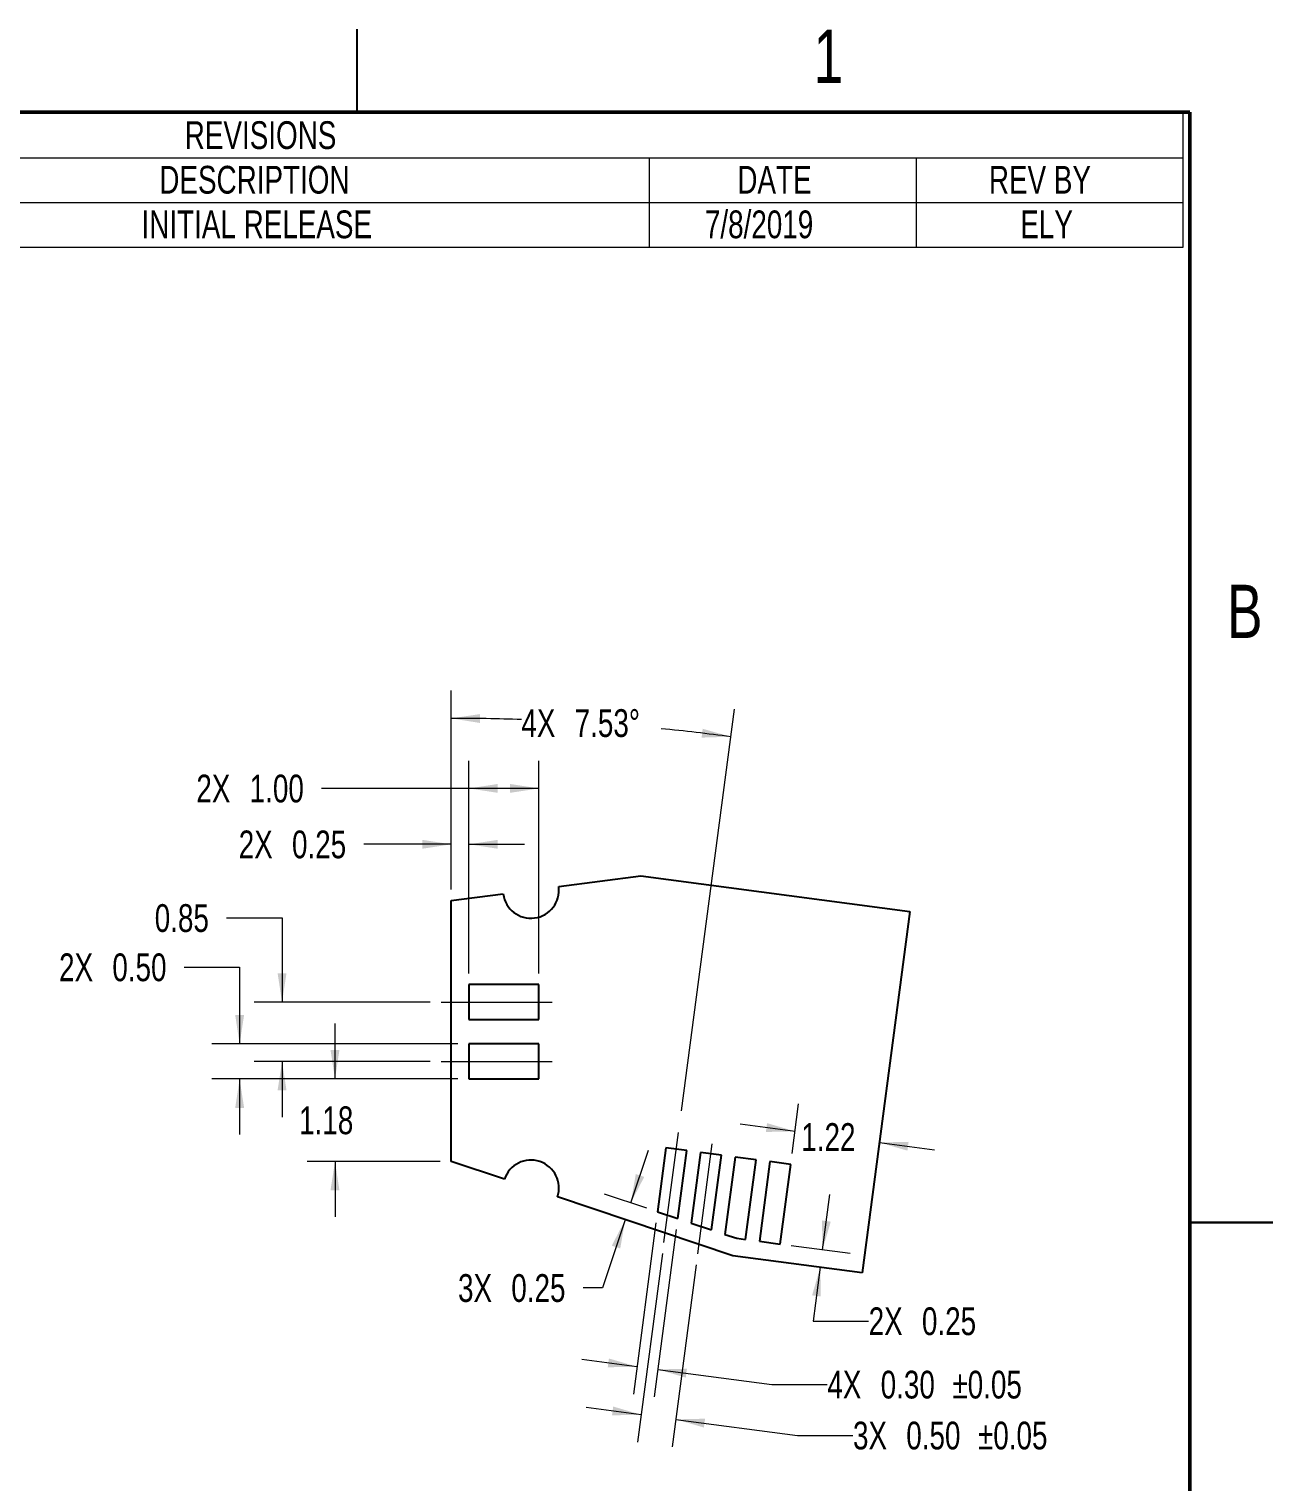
# Model space of a CAD drawing. Header units: millimetres. Extents: x 0.4 to 53.6, y 0.4 to 34.5.
# Drawn here: x 35.79 to 53.58, y 13.75 to 34.53 of the extents above; entities that cross this region are included whole.
import ezdxf

# ---------------------------------------------------------------- set-up
doc = ezdxf.new("R2010")
doc.units = ezdxf.units.MM
doc.header["$LTSCALE"] = 0.125
doc.linetypes.add('CENTERX2', pattern=[20.32, 12.7, -2.54, 2.54, -2.54])
doc.layers.add('DXF', color=218, linetype='Continuous')
doc.layers.add('FORMAT', color=7, linetype='Continuous')
doc.styles.add('SLDTEXTSTYLE0', font='TXT', dxfattribs={"width": 0.75})
doc.dimstyles.new('SLDDIMSTYLE0', dxfattribs={"dimtxt": 0.396875, "dimasz": 0.41275, "dimexe": 0, "dimexo": 0.0625, "dimgap": 0.099219, "dimtad": 0, "dimtih": 1, "dimtoh": 1, "dimrnd": 1e-09, "dimzin": 0, "dimdsep": 46, "dimtxsty": 'SLDTEXTSTYLE0', "dimsah": 1, "dimcen": 0.09, "dimadec": 0, "dimazin": 0, "dimtfac": 1, "dimtmove": 0, "dimatfit": 0, "dimfxl": 1, "dimfrac": 2, "dimtolj": 1, "dimtzin": 12, "dimarcsym": 0})
doc.dimstyles.new('SLDDIMSTYLE1', dxfattribs={"dimtxt": 0.396875, "dimasz": 0.41275, "dimexe": 0, "dimexo": 0.0625, "dimgap": 0.099219, "dimtad": 0, "dimtih": 1, "dimtoh": 1, "dimrnd": 1e-09, "dimdsep": 46, "dimtxsty": 'SLDTEXTSTYLE0', "dimsah": 1, "dimcen": 0.09, "dimadec": 0, "dimazin": 2, "dimtfac": 1, "dimtmove": 0, "dimatfit": 0, "dimfxl": 1, "dimfrac": 2, "dimtolj": 1, "dimtzin": 12, "dimarcsym": 0})
doc.dimstyles.new('SLDDIMSTYLE2', dxfattribs={"dimtxt": 0.396875, "dimasz": 0.41275, "dimexe": 0, "dimexo": 0.0625, "dimgap": 0.099219, "dimtad": 0, "dimtih": 1, "dimtoh": 1, "dimrnd": 1e-09, "dimzin": 12, "dimdsep": 46, "dimtxsty": 'SLDTEXTSTYLE0', "dimsah": 1, "dimcen": 0.09, "dimadec": 0, "dimazin": 3, "dimtfac": 1, "dimtmove": 0, "dimatfit": 0, "dimfxl": 1, "dimfrac": 2, "dimtolj": 1, "dimtzin": 12, "dimarcsym": 0})
doc.dimstyles.new('SLDDIMSTYLE3', dxfattribs={"dimtxt": 0.396875, "dimasz": 0.41275, "dimexe": 0, "dimexo": 0.0625, "dimgap": 0.099219, "dimtad": 0, "dimtih": 1, "dimtoh": 1, "dimrnd": 1e-09, "dimzin": 4, "dimdsep": 46, "dimtxsty": 'SLDTEXTSTYLE0', "dimsah": 1, "dimcen": 0.09, "dimadec": 0, "dimazin": 1, "dimtfac": 1, "dimtofl": 0, "dimtmove": 0, "dimatfit": 3, "dimfxl": 1, "dimfrac": 2, "dimtolj": 1, "dimtzin": 12, "dimarcsym": 0})
doc.dimstyles.new('SLDDIMSTYLE7', dxfattribs={"dimtxt": 0.396875, "dimasz": 0.41275, "dimexe": 0, "dimexo": 0.0625, "dimgap": 0.099219, "dimtad": 0, "dimtih": 1, "dimtoh": 1, "dimrnd": 1e-09, "dimzin": 0, "dimdsep": 46, "dimtxsty": 'SLDTEXTSTYLE0', "dimsah": 1, "dimcen": 0.09, "dimadec": 0, "dimazin": 0, "dimtol": 1, "dimtp": 0.05, "dimtm": 0.05, "dimtfac": 1, "dimtmove": 0, "dimatfit": 0, "dimfxl": 1, "dimfrac": 2, "dimtolj": 1, "dimarcsym": 0})
doc.dimstyles.new('SLDDIMSTYLE8', dxfattribs={"dimtxt": 0.396875, "dimasz": 0.41275, "dimexe": 0, "dimexo": 0.0625, "dimgap": 0.099219, "dimtad": 0, "dimtih": 1, "dimtoh": 1, "dimdec": 4, "dimlfac": 0.125, "dimzin": 12, "dimdsep": 46, "dimtxsty": 'SLDTEXTSTYLE0', "dimsah": 1, "dimcen": 0.09, "dimazin": 3, "dimtfac": 1, "dimtofl": 0, "dimtmove": 0, "dimatfit": 3, "dimfxl": 1, "dimfrac": 2, "dimtolj": 1, "dimtzin": 12, "dimarcsym": 0})

# ---------------------------------------------------------------- blocks, each defined once
blk = doc.blocks.new('SW_TABLEANNOTATION_0')
at = {"color": 0, "linetype": 'Continuous', "lineweight": 0}
for p, q in [((25.964, 0), (0, 0)), ((25.964, -1.915), (25.964, 0)), ((0, -0.638), (25.964, -0.638)), ((18.325, -0.638), (18.325, -1.915)), ((22.144, -0.638), (22.144, -1.915)), ((0, -1.276), (25.964, -1.276)), ((0, -1.915), (25.964, -1.915))]:
    blk.add_line(p, q, dxfattribs=at)
at = {"color": 0, "linetype": 'Continuous', "lineweight": 0, "attachment_point": 1, "style": 'SLDTEXTSTYLE0'}
for s, insert, char_height in [('REVISIONS', (11.685, -0.113), 0.3969), ('DESCRIPTION', (11.321, -0.751), 0.39687), ('DATE', (19.587, -0.751), 0.3969), ('REV BY', (23.184, -0.751), 0.3969), ('INITIAL RELEASE', (11.067, -1.389), 0.39687), ('7/8/2019', (19.123, -1.389), 0.3969), ('ELY', (23.633, -1.389), 0.3969)]:
    blk.add_mtext(s, dxfattribs=dict(at, insert=insert, char_height=char_height))
blk = doc.blocks.new('_D_10')
at = {"color": 7, "linetype": 'Continuous', "lineweight": 18}
for p, q in [((40.166, 19.516), (40.166, 20.31)), ((41.923, 19.516), (39.769, 19.516)), ((41.669, 18.337), (39.769, 18.337)), ((40.166, 18.337), (40.166, 17.544))]:
    blk.add_line(p, q, dxfattribs=at)
for points in [[(40.166, 19.516), (40.229, 19.929), (40.102, 19.929)], [(40.166, 18.337), (40.102, 17.925), (40.229, 17.925)]]:
    blk.add_solid(points, dxfattribs=at)
at = {"color": 7, "linetype": 'Continuous', "lineweight": 18, "insert": (39.653, 19.123), "char_height": 0.3969, "attachment_point": 1, "style": 'SLDTEXTSTYLE0'}
blk.add_mtext('1.18', dxfattribs=at)
blk = doc.blocks.new('_D_11')
at = {"color": 7, "linetype": 'Continuous', "lineweight": 18}
for p, q in [((38.009, 21.114), (38.802, 21.114)), ((38.802, 21.114), (38.802, 20.016)), ((41.923, 20.016), (38.406, 20.016)), ((41.923, 19.516), (38.406, 19.516)), ((38.802, 19.516), (38.802, 18.722))]:
    blk.add_line(p, q, dxfattribs=at)
for points in [[(38.802, 20.016), (38.866, 20.429), (38.739, 20.429)], [(38.802, 19.516), (38.739, 19.103), (38.866, 19.103)]]:
    blk.add_solid(points, dxfattribs=at)
at = {"color": 7, "linetype": 'Continuous', "lineweight": 18, "char_height": 0.3969, "attachment_point": 1, "style": 'SLDTEXTSTYLE0'}
for s, insert in [('2X', (36.22, 21.311)), ('0.50', (36.982, 21.311))]:
    blk.add_mtext(s, dxfattribs=dict(at, insert=insert))
blk = doc.blocks.new('_D_12')
at = {"color": 7, "linetype": 'Continuous', "lineweight": 18}
for p, q in [((38.615, 21.818), (39.409, 21.818)), ((39.409, 21.818), (39.409, 20.614)), ((41.526, 20.614), (39.012, 20.614)), ((41.526, 19.766), (39.012, 19.766)), ((39.409, 19.766), (39.409, 18.972))]:
    blk.add_line(p, q, dxfattribs=at)
for points in [[(39.409, 20.614), (39.472, 21.027), (39.345, 21.027)], [(39.409, 19.766), (39.345, 19.353), (39.472, 19.353)]]:
    blk.add_solid(points, dxfattribs=at)
at = {"color": 7, "linetype": 'Continuous', "lineweight": 18, "insert": (37.588, 22.015), "char_height": 0.3969, "attachment_point": 1, "style": 'SLDTEXTSTYLE0'}
blk.add_mtext('0.85', dxfattribs=at)
blk = doc.blocks.new('_D_13')
at = {"color": 7, "linetype": 'Continuous', "lineweight": 18}
for p, q in [((41.828, 22.224), (41.828, 23.268)), ((42.082, 21.023), (42.082, 23.268)), ((41.828, 22.871), (40.578, 22.871)), ((42.082, 22.871), (42.875, 22.871))]:
    blk.add_line(p, q, dxfattribs=at)
for points in [[(41.828, 22.871), (41.415, 22.935), (41.415, 22.808)], [(42.082, 22.871), (42.494, 22.808), (42.494, 22.935)]]:
    blk.add_solid(points, dxfattribs=at)
at = {"color": 7, "linetype": 'Continuous', "lineweight": 18, "char_height": 0.3969, "attachment_point": 1, "style": 'SLDTEXTSTYLE0'}
for s, insert in [('2X', (38.789, 23.068)), ('0.25', (39.551, 23.068))]:
    blk.add_mtext(s, dxfattribs=dict(at, insert=insert))
blk = doc.blocks.new('_D_14')
at = {"color": 7, "linetype": 'Continuous', "lineweight": 18}
for p, q in [((42.082, 21.023), (42.082, 24.067)), ((43.082, 21.023), (43.082, 24.067)), ((42.082, 23.67), (39.972, 23.67)), ((43.082, 23.67), (42.082, 23.67))]:
    blk.add_line(p, q, dxfattribs=at)
for points in [[(42.082, 23.67), (42.494, 23.607), (42.494, 23.734)], [(43.082, 23.67), (42.669, 23.734), (42.669, 23.607)]]:
    blk.add_solid(points, dxfattribs=at)
at = {"color": 7, "linetype": 'Continuous', "lineweight": 18, "char_height": 0.3969, "attachment_point": 1, "style": 'SLDTEXTSTYLE0'}
for s, insert in [('2X', (38.183, 23.867)), ('1.00', (38.946, 23.867))]:
    blk.add_mtext(s, dxfattribs=dict(at, insert=insert))
blk = doc.blocks.new('_D_15')
at = {"color": 7, "linetype": 'Continuous', "lineweight": 18}
for p, q in [((44.756, 17.46), (44.432, 15.009)), ((45.046, 17.363), (44.729, 14.969)), ((44.484, 15.402), (43.697, 15.506)), ((44.781, 15.363), (46.412, 15.147)), ((46.412, 15.147), (47.206, 15.147))]:
    blk.add_line(p, q, dxfattribs=at)
for points in [[(44.484, 15.402), (44.083, 15.519), (44.066, 15.393)], [(44.781, 15.363), (45.182, 15.246), (45.199, 15.372)]]:
    blk.add_solid(points, dxfattribs=at)
at = {"color": 7, "linetype": 'Continuous', "lineweight": 18, "char_height": 0.3969, "attachment_point": 1, "style": 'SLDTEXTSTYLE0'}
for s, insert in [('4X', (47.206, 15.344)), ('0.30', (47.969, 15.344)), ('±0.05', (48.995, 15.344))]:
    blk.add_mtext(s, dxfattribs=dict(at, insert=insert))
blk = doc.blocks.new('_D_16')
at = {"color": 7, "linetype": 'Continuous', "lineweight": 18}
for p, q in [((44.849, 17.018), (44.492, 14.321)), ((45.332, 16.856), (44.988, 14.256)), ((44.544, 14.715), (43.758, 14.819)), ((45.04, 14.649), (46.779, 14.419)), ((46.779, 14.419), (47.573, 14.419))]:
    blk.add_line(p, q, dxfattribs=at)
for points in [[(44.544, 14.715), (44.144, 14.832), (44.127, 14.706)], [(45.04, 14.649), (45.441, 14.532), (45.458, 14.658)]]:
    blk.add_solid(points, dxfattribs=at)
at = {"color": 7, "linetype": 'Continuous', "lineweight": 18, "char_height": 0.3969, "attachment_point": 1, "style": 'SLDTEXTSTYLE0'}
for s, insert in [('3X', (47.573, 14.616)), ('0.50', (48.335, 14.616)), ('±0.05', (49.361, 14.616))]:
    blk.add_mtext(s, dxfattribs=dict(at, insert=insert))
blk = doc.blocks.new('_D_17')
at = {"color": 7, "linetype": 'Continuous', "lineweight": 18}
for p, q in [((44.396, 17.745), (44.648, 18.497)), ((44.626, 17.668), (44.02, 17.871)), ((44.316, 17.504), (43.989, 16.528)), ((43.989, 16.528), (43.713, 16.528))]:
    blk.add_line(p, q, dxfattribs=at)
for points in [[(44.396, 17.745), (44.588, 18.116), (44.467, 18.156)], [(44.316, 17.504), (44.124, 17.133), (44.245, 17.092)]]:
    blk.add_solid(points, dxfattribs=at)
at = {"color": 7, "linetype": 'Continuous', "lineweight": 18, "char_height": 0.3969, "attachment_point": 1, "style": 'SLDTEXTSTYLE0'}
for s, insert in [('3X', (41.925, 16.725)), ('0.25', (42.687, 16.725))]:
    blk.add_mtext(s, dxfattribs=dict(at, insert=insert))
blk = doc.blocks.new('_D_18')
at = {"color": 7, "linetype": 'Continuous', "lineweight": 18}
for p, q in [((47.138, 17.075), (47.242, 17.862)), ((46.689, 17.134), (47.531, 17.023)), ((47.105, 16.823), (47.003, 16.054)), ((47.003, 16.054), (47.797, 16.054))]:
    blk.add_line(p, q, dxfattribs=at)
for points in [[(47.138, 17.075), (47.255, 17.476), (47.129, 17.493)], [(47.105, 16.823), (46.988, 16.422), (47.113, 16.406)]]:
    blk.add_solid(points, dxfattribs=at)
at = {"color": 7, "linetype": 'Continuous', "lineweight": 18, "char_height": 0.3969, "attachment_point": 1, "style": 'SLDTEXTSTYLE0'}
for s, insert in [('2X', (47.797, 16.25)), ('0.25', (48.559, 16.25))]:
    blk.add_mtext(s, dxfattribs=dict(at, insert=insert))
blk = doc.blocks.new('_D_19')
at = {"color": 7, "linetype": 'Continuous', "lineweight": 18}
for p, q in [((41.828, 22.224), (41.828, 25.069)), ((45.119, 19.062), (45.878, 24.802))]:
    blk.add_line(p, q, dxfattribs=at)
for start, end in [(88.1157, 90), (82.4701, 84.3503)]:
    blk.add_arc((41.828, -5.838), 30.51, start, end, dxfattribs=at)
for points in [[(41.828, 24.672), (42.24, 24.606), (42.241, 24.733)], [(45.826, 24.409), (45.424, 24.523), (45.408, 24.397)]]:
    blk.add_solid(points, dxfattribs=at)
at = {"color": 7, "linetype": 'Continuous', "lineweight": 18, "char_height": 0.3969, "attachment_point": 1, "style": 'SLDTEXTSTYLE0'}
for s, insert in [('4X', (42.831, 24.803)), ('7.53°', (43.593, 24.803))]:
    blk.add_mtext(s, dxfattribs=dict(at, insert=insert))
blk = doc.blocks.new('_D_20')
at = {"color": 7, "linetype": 'Continuous', "lineweight": 18}
for p, q in [((46.703, 18.452), (46.796, 19.161)), ((46.744, 18.767), (45.958, 18.871)), ((47.95, 18.608), (48.737, 18.504))]:
    blk.add_line(p, q, dxfattribs=at)
for points in [[(46.744, 18.767), (46.344, 18.884), (46.327, 18.758)], [(47.95, 18.608), (48.351, 18.491), (48.368, 18.617)]]:
    blk.add_solid(points, dxfattribs=at)
at = {"color": 7, "linetype": 'Continuous', "lineweight": 18, "insert": (46.834, 18.884), "char_height": 0.3969, "attachment_point": 1, "style": 'SLDTEXTSTYLE0'}
blk.add_mtext('1.22', dxfattribs=at)

msp = doc.modelspace()

# ---------------------------------------------------------------- linework, layer by layer
at = {"color": 7, "linetype": 'CENTERX2', "lineweight": 18}
for p, q in [((41.68486, 20.61446), (43.47861, 20.61446)), ((41.68486, 19.76594), (43.47861, 19.76594)), ((44.86967, 17.1753), (45.0982, 18.9042)), ((45.35263, 17.0135), (45.59389, 18.83868))]:
    msp.add_line(p, q, dxfattribs=at)
at = {"color": 7, "linetype": 'Continuous', "lineweight": 25}
msp.add_line((52.3875, 17.4625), (53.57812, 17.4625), dxfattribs=at)
at = {"layer": 'DXF', "linetype": 'Continuous', "lineweight": 25}
for p, q in [((43.36465, 22.26645), (44.54106, 22.4203)), ((44.54106, 22.4203), (48.38697, 21.91194)), ((41.82774, 22.06545), (42.5714, 22.16271)), ((41.82774, 18.3374), (41.82774, 22.06545)), ((48.38697, 21.91194), (47.70387, 16.74408)), ((42.08174, 20.86446), (42.08174, 20.36446)), ((43.08174, 20.86446), (42.08174, 20.86446)), ((43.08174, 20.36446), (43.08174, 20.86446)), ((42.08174, 20.36446), (43.08174, 20.36446)), ((42.08174, 20.01594), (42.08174, 19.51594)), ((43.08174, 20.01594), (42.08174, 20.01594)), ((43.08174, 19.51594), (43.08174, 20.01594)), ((42.08174, 19.51594), (43.08174, 19.51594)), ((44.89749, 18.53041), (44.77679, 17.61729)), ((45.1949, 18.49109), (44.89749, 18.53041)), ((45.06657, 17.52021), (45.1949, 18.49109)), ((42.58875, 18.08245), (41.82774, 18.3374)), ((45.39318, 18.46489), (45.25975, 17.45549)), ((45.69059, 18.42557), (45.39318, 18.46489)), ((45.54953, 17.35841), (45.69059, 18.42557)), ((45.88886, 18.39936), (45.74271, 17.29369)), ((46.18628, 18.36005), (45.88886, 18.39936)), ((46.03569, 17.22079), (46.18628, 18.36005)), ((46.38455, 18.33384), (46.23396, 17.19458)), ((46.68197, 18.29453), (46.38455, 18.33384)), ((46.53137, 17.15527), (46.68197, 18.29453)), ((45.85369, 16.98864), (43.34731, 17.82832)), ((44.77679, 17.61729), (45.06657, 17.52021)), ((45.25975, 17.45549), (45.54953, 17.35841)), ((45.74271, 17.29369), (45.91121, 17.23725)), ((45.91121, 17.23725), (46.03569, 17.22079)), ((46.23396, 17.19458), (46.53137, 17.15527)), ((47.70387, 16.74408), (45.85369, 16.98864))]:
    msp.add_line(p, q, dxfattribs=at)
for centre, start, end in [((42.96803, 22.21458), 187.450927, 7.450927), ((42.96803, 17.95538), 341.478333, 161.478333)]:
    msp.add_arc(centre, 0.4, start, end, dxfattribs=at)
at = {"layer": 'FORMAT', "linetype": 'Continuous', "lineweight": 25}
for p, q in [((40.48125, 33.3375), (40.48125, 34.52813)), ((53.57825, 17.4625), (52.38737, 17.4625))]:
    msp.add_line(p, q, dxfattribs=at)
at = {"layer": 'FORMAT', "linetype": 'Continuous', "lineweight": 50}
for p, q in [((1.5875, 33.3375), (52.3875, 33.3375)), ((52.3875, 33.3375), (52.3875, 1.5875))]:
    msp.add_line(p, q, dxfattribs=at)

# ---------------------------------------------------------------- block references
at = {"color": 7, "linetype": 'Continuous', "lineweight": 0}
msp.add_blockref('SW_TABLEANNOTATION_0', (26.33241, 33.32315), dxfattribs=at)

# ---------------------------------------------------------------- texts
at = {"color": 7, "linetype": 'Continuous', "lineweight": 0, "char_height": 0.762, "attachment_point": 2, "style": 'SLDTEXTSTYLE0'}
for s, insert in [('1', (47.22045, 34.52046)), ('B', (53.17543, 26.58296))]:
    msp.add_mtext(s, dxfattribs=dict(at, insert=insert))

# ---------------------------------------------------------------- dimensions: what is measured, and where the dimension line sits
at = {"color": 7, "linetype": 'Continuous', "lineweight": 18}
dim = msp.add_angular_dim_2l(base=(45.32904, 24.47051), line1=((45.0982, 18.9042), (44.86967, 17.1753)), line2=((41.82774, 22.06545), (41.82774, 18.3374)), text='4X <>', dimstyle='SLDDIMSTYLE8', dxfattribs=at)
dim.commit()
dim.dimension.update_dxf_attribs({"geometry": '_D_19', "text_midpoint": (43.83111, 24.60624), "dimtype": 162})
for base, p2, dimstyle, picture, middle in [((43.08174, 23.6703), (43.08174, 20.86446), 'SLDDIMSTYLE3', '_D_14', (39.07774, 23.6703)), ((41.82774, 22.87102), (41.82774, 22.06545), 'SLDDIMSTYLE1', '_D_13', (39.6832, 22.87102))]:
    dim = msp.add_linear_dim(base=base, p1=(42.08174, 20.86446), p2=p2, text='2X <>', dimstyle=dimstyle, dxfattribs=at)
    dim.commit()
    dim.dimension.update_dxf_attribs({"geometry": picture, "text_midpoint": middle, "dimtype": 160})
for base, p1, p2, angle, dimstyle, picture, middle in [((39.40851, 19.76594), (41.68486, 20.61446), (41.68486, 19.76594), 90, 'SLDDIMSTYLE1', '_D_12', (39.40851, 21.81823)), ((40.1659, 18.3374), (42.08174, 19.51594), (41.82774, 18.3374), 90, 'SLDDIMSTYLE2', '_D_10', (40.1659, 18.92667)), ((47.95023, 18.60789), (46.68197, 18.29453), (47.70387, 16.74408), 352.4701, 'SLDDIMSTYLE2', '_D_20', (47.34734, 18.68758))]:
    dim = msp.add_linear_dim(base=base, p1=p1, p2=p2, angle=angle, dimstyle=dimstyle, dxfattribs=at)
    dim.commit()
    dim.dimension.update_dxf_attribs({"geometry": picture, "text_midpoint": middle, "dimtype": 160})
for base, p1, p2, angle, text, dimstyle, picture, middle in [((38.80245, 19.51594), (42.08174, 20.01594), (42.08174, 19.51594), 90, '2X <>', 'SLDDIMSTYLE0', '_D_11', (38.80245, 21.114)), ((44.31559, 17.50393), (44.77679, 17.61729), (43.34731, 17.82832), 71.478333, '3X <>', 'SLDDIMSTYLE1', '_D_17', (43.98866, 16.52809)), ((47.10455, 16.8233), (46.53137, 17.15527), (47.70387, 16.74408), 82.4701, '2X <>', 'SLDDIMSTYLE1', '_D_18', (47.00283, 16.05376)), ((44.78137, 15.36265), (44.77679, 17.61729), (45.06657, 17.52021), 352.4701, '4X <>', 'SLDDIMSTYLE7', '_D_15', (46.41244, 15.14705)), ((45.04012, 14.64928), (44.86967, 17.1753), (45.35263, 17.0135), 352.4701, '3X <>', 'SLDDIMSTYLE7', '_D_16', (46.77896, 14.41943))]:
    dim = msp.add_linear_dim(base=base, p1=p1, p2=p2, angle=angle, text=text, dimstyle=dimstyle, dxfattribs=at)
    dim.commit()
    dim.dimension.update_dxf_attribs({"geometry": picture, "text_midpoint": middle, "dimtype": 160})

doc.saveas('drawing.dxf')
